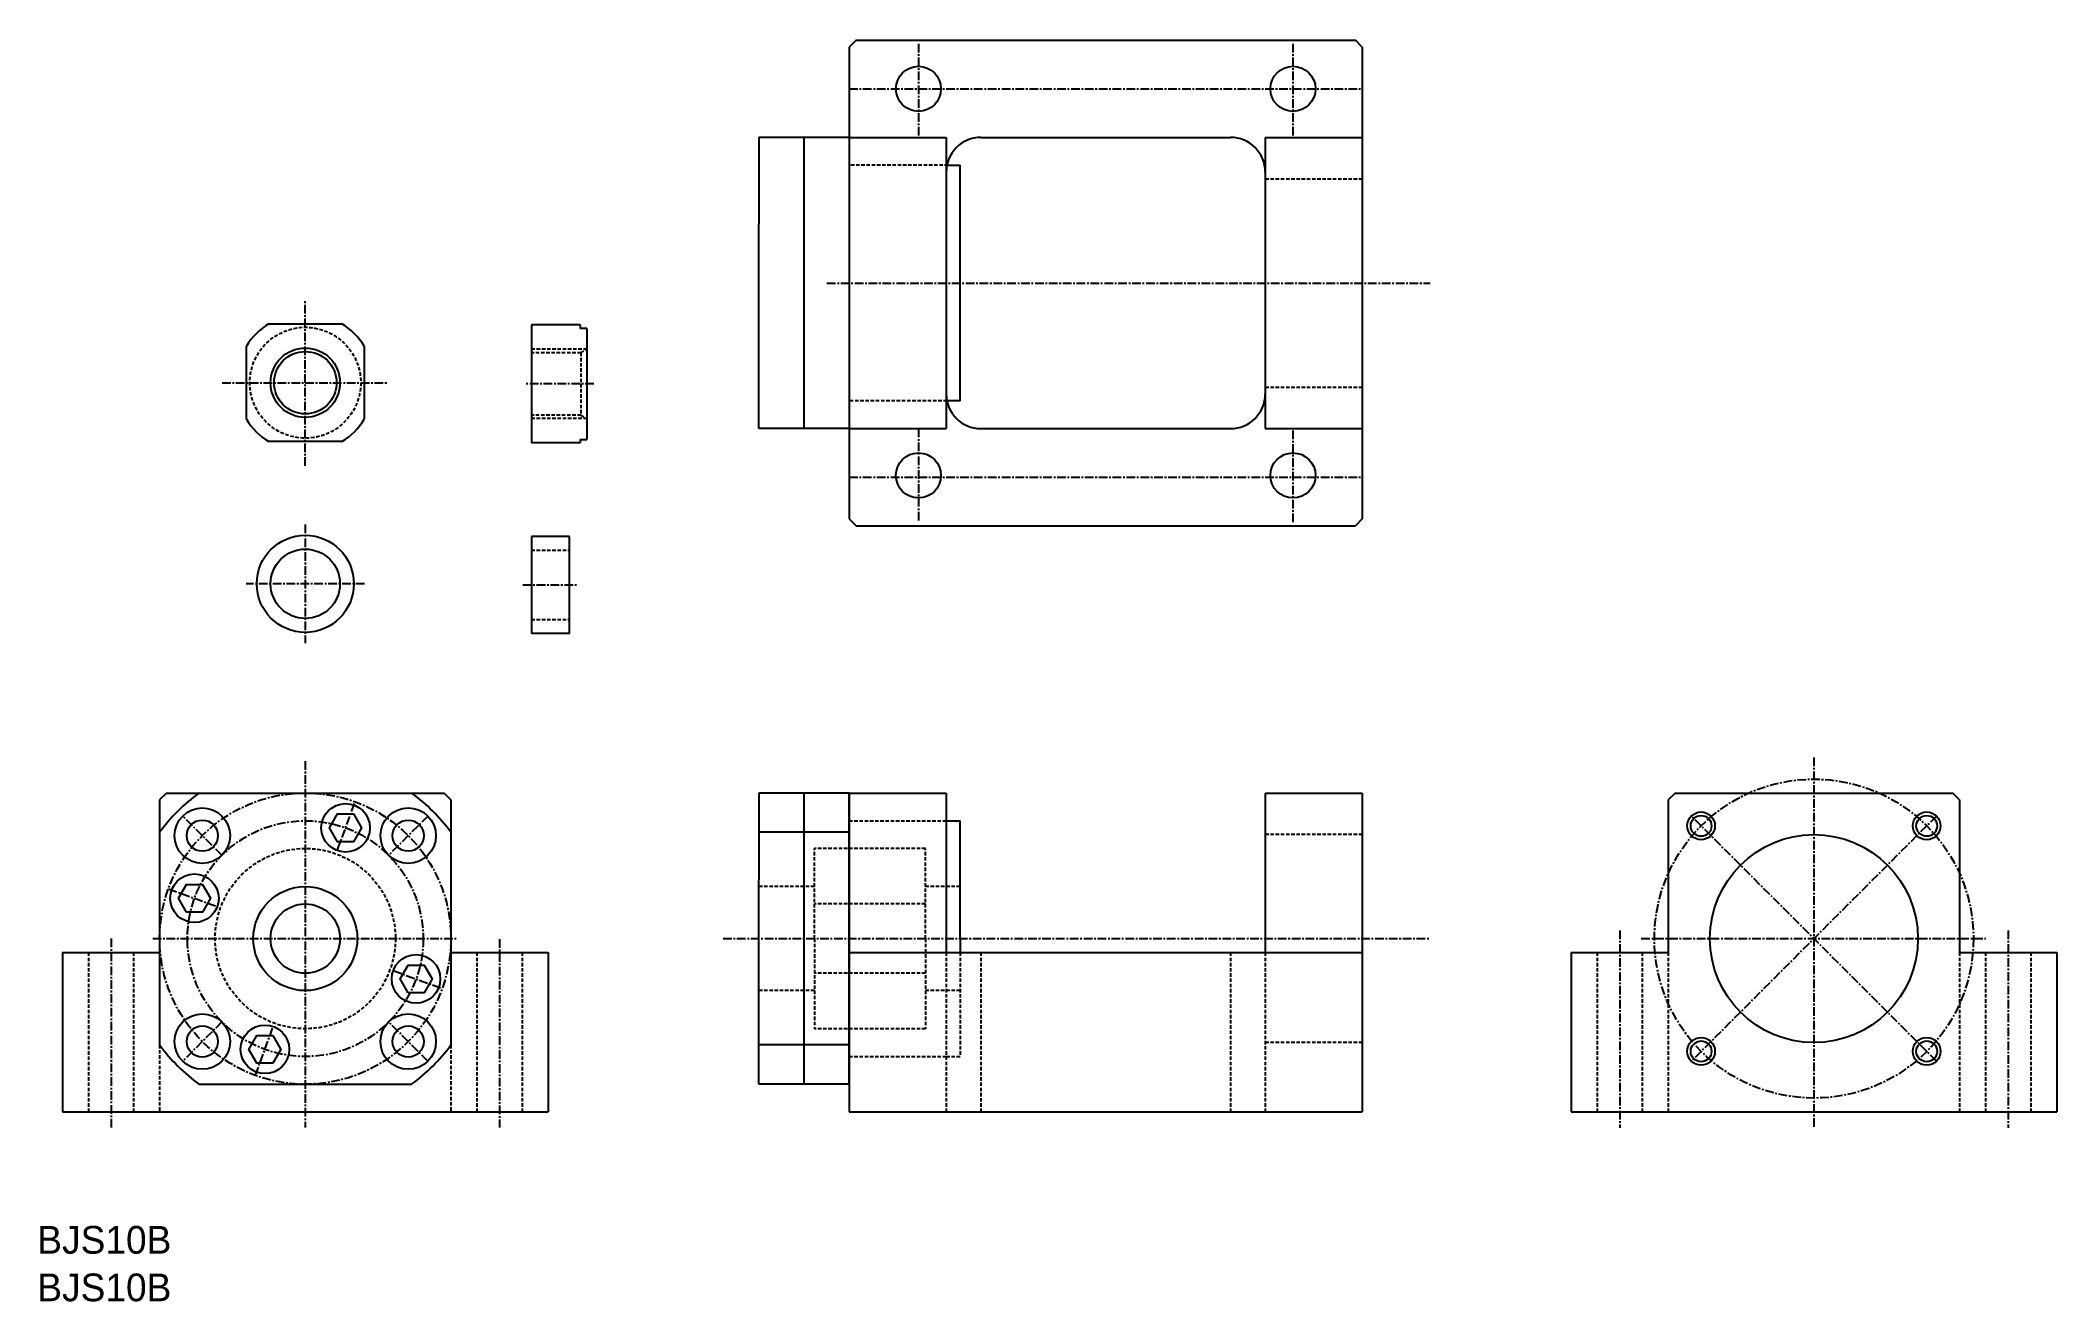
# Model space of a CAD drawing. Extents: x 74 to 364, y 47 to 229.
import ezdxf

# ---------------------------------------------------------------- set-up
doc = ezdxf.new("R2010")
doc.units = 0
doc.linetypes.add('CENTER', pattern=[2, 1.25, -0.25, 0.25, -0.25])
doc.linetypes.add('DASHED', pattern=[0.75, 0.5, -0.25])
doc.layers.get('0').update_dxf_attribs({"linetype": 'CONTINUOUS'})
doc.layers.add('CENTER', color=1, linetype='CENTER')

msp = doc.modelspace()

# ---------------------------------------------------------------- linework, layer by layer
for p, q in [((191.17, 228.86), (190.17, 227.86)), ((190.17, 227.86), (190.17, 159.86)), ((191.17, 228.86), (263.17, 228.86)), ((264.17, 227.86), (263.17, 228.86)), ((264.17, 227.86), (264.17, 159.86)), ((190.17, 214.86), (204.17, 214.86)), ((204.17, 214.86), (204.17, 172.86)), ((209.17, 214.86), (245.17, 214.86)), ((250.17, 214.86), (250.17, 172.86)), ((250.17, 214.86), (264.17, 214.86)), ((190.17, 172.86), (204.17, 172.86)), ((209.17, 172.86), (245.17, 172.86)), ((250.17, 172.86), (264.17, 172.86)), ((190.17, 159.86), (191.17, 158.86)), ((191.17, 158.86), (263.17, 158.86)), ((264.17, 159.86), (263.17, 158.86)), ((190.17, 120.31), (190.17, 74.31)), ((190.17, 120.31), (204.17, 120.31)), ((204.17, 120.31), (204.17, 97.31)), ((250.17, 120.31), (250.17, 97.31)), ((250.17, 120.31), (264.17, 120.31)), ((264.17, 120.31), (264.17, 74.31)), ((309.29, 120.31), (308.29, 119.31)), ((308.29, 119.31), (308.29, 97.31)), ((309.29, 120.31), (349.29, 120.31)), ((350.29, 119.31), (349.29, 120.31)), ((350.29, 119.31), (350.29, 97.31)), ((190.17, 97.31), (264.17, 97.31)), ((294.29, 97.31), (294.29, 74.31)), ((294.29, 97.31), (308.29, 97.31)), ((350.29, 97.31), (364.29, 97.31)), ((364.29, 97.31), (364.29, 74.31)), ((190.17, 74.31), (264.17, 74.31)), ((294.29, 74.31), (364.29, 74.31))]:
    msp.add_line(p, q)
at = {"color": 7, "linetype": 'CONTINUOUS'}
for p, q in [((190.17, 214.86), (177.17, 214.86)), ((177.17, 214.86), (177.17, 202.36)), ((183.67, 172.86), (183.67, 214.86)), ((204.17, 210.86), (206.17, 210.86)), ((206.17, 176.86), (206.17, 210.86)), ((177.17, 185.36), (177.17, 202.36)), ((106.49, 187.98), (117.02, 187.98)), ((151.37, 187.81), (144.37, 187.81)), ((144.37, 187.81), (144.37, 170.81)), ((151.37, 187.81), (151.37, 187.31)), ((152.37, 187.31), (151.37, 187.31)), ((152.37, 187.31), (152.37, 171.31)), ((103.26, 174.21), (103.26, 184.75)), ((120.26, 184.75), (120.26, 174.21)), ((177.17, 172.86), (177.17, 185.36)), ((206.17, 176.86), (204.46, 176.86)), ((190.17, 172.86), (177.17, 172.86)), ((117.02, 170.98), (106.49, 170.98)), ((151.37, 170.81), (144.37, 170.81)), ((151.37, 171.31), (151.37, 170.81)), ((151.37, 171.31), (152.37, 171.31)), ((144.37, 157.31), (144.37, 143.31)), ((149.87, 157.31), (144.37, 157.31)), ((149.87, 143.31), (149.87, 157.31)), ((149.87, 143.31), (144.37, 143.31)), ((91.76, 120.31), (90.76, 119.31)), ((90.76, 119.31), (90.76, 83.98)), ((91.76, 120.31), (131.76, 120.31)), ((131.76, 120.31), (132.76, 119.31)), ((132.76, 119.31), (132.76, 83.98)), ((177.17, 120.31), (177.17, 107.81)), ((190.17, 120.31), (177.17, 120.31)), ((183.67, 78.31), (183.67, 120.31)), ((190.17, 78.31), (190.17, 120.31)), ((204.17, 116.31), (206.17, 116.31)), ((206.17, 99.31), (206.17, 116.31)), ((190.17, 114.64), (177.17, 114.64)), ((177.17, 90.81), (177.17, 107.81)), ((206.17, 99.31), (206.17, 97.31)), ((76.76, 97.31), (90.76, 97.31)), ((76.76, 97.31), (76.76, 74.31)), ((132.76, 97.31), (146.76, 97.31)), ((146.76, 97.31), (146.76, 74.31)), ((177.17, 78.31), (177.17, 90.81)), ((190.17, 83.98), (177.17, 83.98)), ((96.43, 78.31), (127.09, 78.31)), ((190.17, 78.31), (177.17, 78.31)), ((76.76, 74.31), (146.76, 74.31))]:
    msp.add_line(p, q, dxfattribs=at)
at = {"color": 3, "linetype": 'DASHED'}
for p, q in [((204.43, 210.86), (190.17, 210.86)), ((250.17, 208.86), (264.17, 208.86)), ((152.37, 184.31), (144.37, 184.31)), ((151.5, 183.81), (144.37, 183.81)), ((151.5, 183.81), (152.37, 184.31)), ((151.5, 183.81), (151.5, 174.81)), ((250.17, 178.86), (264.17, 178.86)), ((151.5, 174.81), (144.37, 174.81)), ((151.5, 174.81), (152.37, 174.31)), ((204.27, 176.86), (190.17, 176.86)), ((204.17, 176.86), (204.46, 176.86)), ((152.37, 174.31), (144.37, 174.31)), ((144.37, 155.31), (149.87, 155.31)), ((144.37, 145.31), (149.87, 145.31)), ((190.17, 116.31), (204.17, 116.31)), ((264.17, 114.31), (250.17, 114.31)), ((201.17, 112.31), (185.17, 112.31)), ((185.17, 99.31), (185.17, 112.31)), ((201.17, 99.31), (201.17, 112.31)), ((185.17, 106.81), (177.17, 106.81)), ((206.17, 106.81), (201.17, 106.81)), ((201.17, 104.31), (185.17, 104.31)), ((185.17, 99.31), (185.17, 86.31)), ((201.17, 99.31), (201.17, 86.31)), ((80.51, 97.31), (80.51, 74.31)), ((87.01, 97.31), (87.01, 74.31)), ((136.51, 97.31), (136.51, 74.31)), ((143.01, 97.31), (143.01, 74.31)), ((204.17, 97.31), (204.17, 74.31)), ((206.17, 97.31), (206.17, 82.31)), ((209.17, 97.31), (209.17, 74.31)), ((245.17, 97.31), (245.17, 74.31)), ((250.17, 97.31), (250.17, 74.31)), ((298.04, 97.31), (298.04, 74.31)), ((304.54, 97.31), (304.54, 74.31)), ((308.29, 97.31), (308.29, 74.31)), ((350.29, 97.31), (350.29, 74.31)), ((354.04, 97.31), (354.04, 74.31)), ((360.54, 97.31), (360.54, 74.31)), ((201.17, 94.31), (185.17, 94.31)), ((185.17, 91.81), (177.17, 91.81)), ((206.17, 91.81), (201.17, 91.81)), ((201.17, 86.31), (185.17, 86.31)), ((90.76, 83.98), (90.76, 74.31)), ((132.76, 83.98), (132.76, 74.31)), ((190.17, 82.31), (204.17, 82.31)), ((204.17, 82.31), (206.17, 82.31)), ((264.17, 84.31), (250.17, 84.31))]:
    msp.add_line(p, q, dxfattribs=at)
at = {"color": 7, "linetype": 'CONTINUOUS'}
for points in [[(118.72, 117.29), (119.88, 115.29), (118.72, 113.29), (116.42, 113.29), (115.26, 115.29), (116.42, 117.29)], [(94.63, 103.13), (93.47, 105.13), (94.63, 107.13), (96.94, 107.13), (98.09, 105.13), (96.94, 103.13)], [(126.58, 91.5), (125.42, 93.5), (126.58, 95.5), (128.89, 95.5), (130.04, 93.5), (128.89, 91.5)], [(107.1, 85.34), (108.25, 83.34), (107.1, 81.34), (104.79, 81.34), (103.63, 83.34), (104.79, 85.34)]]:
    msp.add_lwpolyline(points, close=True, dxfattribs=at)
for centre, radius in [((200.17, 221.86), 3.25), ((254.17, 221.86), 3.25), ((200.17, 166.11), 3.25), ((254.17, 166.11), 3.25), ((313.02, 115.57), 1.5), ((345.55, 115.57), 1.5), ((313.02, 83.05), 1.5), ((345.55, 83.05), 1.5)]:
    msp.add_circle(centre, radius)
at = {"color": 3, "linetype": 'DASHED'}
for centre, radius in [((111.76, 179.48), 8), ((111.76, 99.31), 13)]:
    msp.add_circle(centre, radius, dxfattribs=at)
at = {"color": 3, "linetype": 'CONTINUOUS'}
for centre, radius in [((111.76, 179.48), 5), ((313.02, 115.57), 2), ((345.55, 115.57), 2), ((313.02, 83.05), 2), ((345.55, 83.05), 2)]:
    msp.add_circle(centre, radius, dxfattribs=at)
at = {"color": 7, "linetype": 'CONTINUOUS'}
for centre, radius in [((111.76, 179.48), 4.5), ((111.76, 150.48), 7), ((111.76, 150.48), 5), ((96.91, 114.16), 4), ((96.91, 114.16), 2.25), ((117.57, 115.29), 3.5), ((126.6, 114.16), 4), ((126.6, 114.16), 2.25), ((329.29, 99.31), 15), ((95.78, 105.13), 3.5), ((111.76, 99.31), 7.5), ((111.76, 99.31), 5), ((127.73, 93.5), 3.5), ((96.91, 84.46), 4), ((126.6, 84.46), 4), ((96.91, 84.46), 2.25), ((105.94, 83.34), 3.5), ((126.6, 84.46), 2.25)]:
    msp.add_circle(centre, radius, dxfattribs=at)
for centre, start, end in [((209.17, 209.86), 90, 180), ((245.17, 209.86), 0, 90), ((209.17, 177.86), 180, 270), ((245.17, 177.86), 270, 0)]:
    msp.add_arc(centre, 5, start, end)
for centre, radius, start, end in [((111.76, 179.48), 10, 121.7883, 148.2117), ((111.76, 179.48), 10, 31.7883, 58.2117), ((111.76, 179.48), 10, 211.7883, 238.2117), ((111.76, 179.48), 10, 301.7883, 328.2117), ((111.76, 99.31), 26, 126.1289, 143.8711), ((111.76, 99.31), 26, 36.1289, 53.8711), ((111.76, 99.31), 26, 216.1289, 233.8711), ((111.76, 99.31), 26, 306.1289, 323.8711)]:
    msp.add_arc(centre, radius, start, end, dxfattribs=at)
at = {"layer": 'CENTER', "linetype": 'CENTER'}
for p, q in [((200.17, 228.36), (200.17, 214.86)), ((254.17, 228.36), (254.17, 214.86)), ((190.17, 221.86), (264.17, 221.86)), ((186.98, 193.86), (273.93, 193.86)), ((200.17, 172.86), (200.17, 159.36)), ((190.17, 165.86), (264.17, 165.86)), ((329.29, 125.43), (329.29, 72.02)), ((346.96, 81.63), (311.61, 116.99)), ((346.96, 116.99), (311.61, 81.63)), ((172, 99.31), (273.93, 99.31)), ((301.29, 100.49), (301.29, 72.02)), ((357.29, 100.49), (357.29, 72.02))]:
    msp.add_line(p, q, dxfattribs=at)
at = {"layer": 'CENTER', "color": 1, "linetype": 'CENTER'}
for p, q in [((111.76, 167.47), (111.76, 191.49)), ((99.75, 179.48), (123.76, 179.48)), ((153.37, 179.31), (143.37, 179.31)), ((254.17, 172.61), (254.17, 159.11)), ((111.76, 159.03), (111.76, 141.93)), ((120.31, 150.48), (103.21, 150.48)), ((143.12, 150.31), (151.12, 150.31)), ((111.76, 124.89), (111.76, 72.05)), ((99.73, 111.33), (94.08, 116.99)), ((116.37, 112), (118.94, 119.04)), ((129.43, 116.99), (123.78, 111.33)), ((92.02, 106.49), (99.07, 103.93)), ((83.76, 99.31), (83.76, 72.05)), ((89.76, 99.31), (133.76, 99.31)), ((139.76, 99.22), (139.76, 72.05)), ((304.39, 99.31), (354.08, 99.31)), ((124.44, 94.69), (131.49, 92.13)), ((99.73, 87.29), (94.08, 81.63)), ((129.43, 81.63), (123.78, 87.29)), ((104.57, 79.58), (107.14, 86.63))]:
    msp.add_line(p, q, dxfattribs=at)
at = {"layer": 'CENTER', "linetype": 'CENTER'}
msp.add_circle((329.29, 99.31), 23, dxfattribs=at)
at = {"layer": 'CENTER', "color": 1, "linetype": 'CENTER'}
for radius in [21, 17]:
    msp.add_circle((111.76, 99.31), radius, dxfattribs=at)

# ---------------------------------------------------------------- texts
at = {"color": 7, "linetype": 'CONTINUOUS'}
for p in [(73.12, 53.87), (73.12, 47.01)]:
    msp.add_text('BJS10B', height=4, dxfattribs=at).set_placement(p)

doc.saveas('drawing.dxf')
